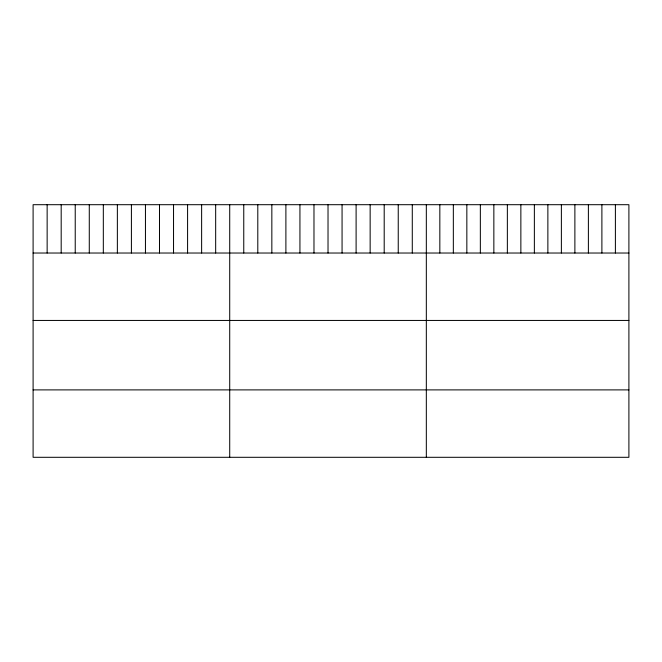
<?xml version="1.0" encoding="UTF-8"?>
<svg xmlns="http://www.w3.org/2000/svg" width="662" height="662" viewBox="0 0 662 662"><rect width="100%" height="100%" fill="white"/><g stroke="black" fill="none" stroke-linecap="round" stroke-linejoin="round"><path stroke-width="0.99" d="M628.9 253.025L628.9 457.301L33.1 457.301L33.1 204.699L628.9 204.699L628.9 253.025L33.1 253.025M33.1 320.441L628.9 320.441M33.1 389.893L628.9 389.893M615.395 204.699L615.395 253.025M601.89 204.699L601.89 253.025M588.386 204.699L588.386 253.025M574.881 204.699L574.881 253.025M561.376 204.699L561.376 253.025M547.871 204.699L547.871 253.025M534.366 204.699L534.366 253.025M520.862 204.699L520.862 253.025M507.357 204.699L507.357 253.025M493.852 204.699L493.852 253.025M480.347 204.699L480.347 253.025M466.842 204.699L466.842 253.025M453.338 204.699L453.338 253.025M439.833 204.699L439.833 253.025M426.328 204.699L426.328 457.301M412.285 204.699L412.285 253.025M398.243 204.699L398.243 253.025M384.2 204.699L384.2 253.025M370.149 204.699L370.149 253.025M356.106 204.699L356.106 253.025M342.064 204.699L342.064 253.025M328.021 204.699L328.021 253.025M313.978 204.699L313.978 253.025M299.936 204.699L299.936 253.025M285.893 204.699L285.893 253.025M271.842 204.699L271.842 253.025M257.799 204.699L257.799 253.025M243.757 204.699L243.757 253.025M229.714 204.699L229.714 457.301M215.671 204.699L215.671 253.025M201.629 204.699L201.629 253.025M187.586 204.699L187.586 253.025M173.535 204.699L173.535 253.025M159.492 204.699L159.492 253.025M145.45 204.699L145.45 253.025M131.407 204.699L131.407 253.025M117.364 204.699L117.364 253.025M103.322 204.699L103.322 253.025M89.279 204.699L89.279 253.025M75.228 204.699L75.228 253.025M61.185 204.699L61.185 253.025M47.143 204.699L47.143 253.025"/></g></svg>
